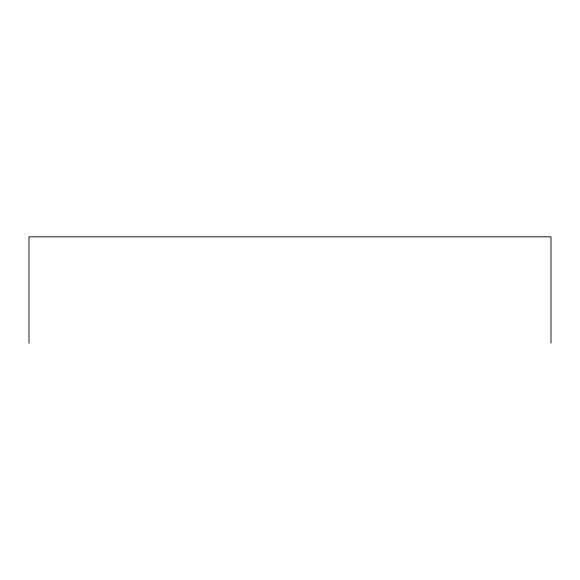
<?xml version="1.0" encoding="UTF-8"?>
<svg xmlns="http://www.w3.org/2000/svg" width="580" height="580" viewBox="0 0 580 580"><rect width="100%" height="100%" fill="white"/><g stroke="black" fill="none" stroke-linecap="round" stroke-linejoin="round"><path stroke-width="0.87" d="M551 343.164L551 236.836L29 236.836L29 343.164"/></g></svg>
